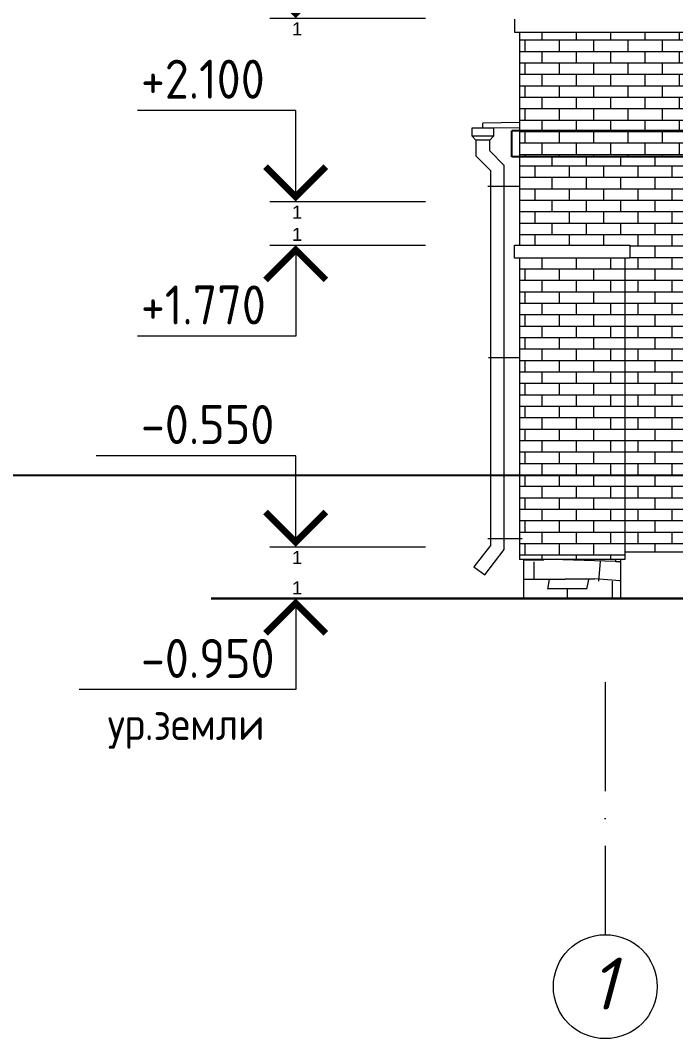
# Model space of a CAD drawing. Header units: millimetres. Extents: x 854812 to 1164625, y 589925 to 823301.
# Drawn here: x 955940 to 960984, y 752310 to 760146 of the extents above; entities that cross this region are included whole.
import ezdxf
from ezdxf.enums import TextEntityAlignment as Align

# ---------------------------------------------------------------- set-up
doc = ezdxf.new("R2010")
doc.units = ezdxf.units.MM
doc.linetypes.add('ACAD_ISO10W100', pattern=[18, 12, -3, 0, -3])
doc.linetypes.add('JIS_08_15', pattern=[17.25, 15, -0.75, 0.75, -0.75])
doc.layers.get('Defpoints').update_dxf_attribs({"color": 40})
for name, color, linetype, lineweight in [('АР_Текст_отметки высот', 95, 'Continuous', 9), ('АР_Штрих_материалы', 27, 'Continuous', 9), ('оси', 50, 'JIS_08_15', 9), ('стены', 172, 'Continuous', 30), ('текст', 7, 'Continuous', 13), ('УКАЗАТЕЛЬ', 6, 'Continuous', 13), ('ФАСАД', 7, 'Continuous', 13), ('штриховка', 8, 'Continuous', 9)]:
    doc.layers.add(name, color=color, linetype=linetype, lineweight=lineweight)
doc.styles.add('GOST 2.304', font='isocpeur.ttf', dxfattribs={"width": 0.9})
doc.styles.add('Isocpeur', font='isocpeui.ttf')
doc.styles.get("Standard").update_dxf_attribs({"font": 'arial.ttf'})

# ---------------------------------------------------------------- blocks, each defined once
blk = doc.blocks.new('*U353')
at = {"color": 7, "linetype": 'Continuous', "lineweight": 15}
for p, q in [((-12, 0), (-10, 0)), ((-10, 0), (-10, -7)), ((-10, 0), (0, 0)), ((-10, -7), (-26.676, -7))]:
    blk.add_line(p, q, dxfattribs=at)
at = {"color": 7, "linetype": 'Continuous', "lineweight": 15, "const_width": 0.5}
blk.add_lwpolyline([(-7.675, -2.675), (-10, -0.35), (-12.325, -2.675)], dxfattribs=at)
at = {"color": 7, "linetype": 'Continuous', "lineweight": 15, "style": 'GOST 2.304', "width": 0.9, "flags": 8}
blk.add_attdef('+OTM', text='', height=3, rotation=360, dxfattribs=at).set_placement((-20.157, -7), align=Align.BOTTOM_LEFT)
at = {"color": 7, "linetype": 'Continuous', "lineweight": 15, "flags": 8}
blk.add_attdef('YRZ', text='', height=3, rotation=360, dxfattribs=at).set_placement((-21.032, -11.624), align=Align.BOTTOM_LEFT)
at = {"layer": 'Defpoints', "color": 5, "linetype": 'Continuous', "flags": 8}
blk.add_attdef('M', text='', height=1, rotation=360, dxfattribs=at).set_placement((-9.896, 1.33), align=Align.TOP_CENTER)
blk = doc.blocks.new('*U417')
at = {"color": 7, "linetype": 'Continuous', "lineweight": 15}
for p, q in [((-10, 7), (-25.36, 7)), ((-10, 0), (-10, 7)), ((-12, 0), (-10, 0)), ((-10, 0), (0, 0))]:
    blk.add_line(p, q, dxfattribs=at)
at = {"color": 7, "linetype": 'Continuous', "lineweight": 15, "const_width": 0.5}
blk.add_lwpolyline([(-7.675, 2.675), (-10, 0.35), (-12.325, 2.675)], dxfattribs=at)
at = {"color": 7, "linetype": 'Continuous', "lineweight": 15, "style": 'GOST 2.304', "width": 0.9, "flags": 8}
blk.add_attdef('+OTM', text='', height=3, rotation=360, dxfattribs=at).set_placement((-20.157, 7), align=Align.BOTTOM_LEFT)
at = {"layer": 'Defpoints', "color": 5, "linetype": 'Continuous', "flags": 8}
blk.add_attdef('M', text='', height=1, dxfattribs=at).set_placement((-9.896, -0.334), align=Align.TOP_CENTER)
blk = doc.blocks.new('*U423')
at = {"color": 7, "linetype": 'Continuous', "lineweight": 15}
for p, q in [((-10, 7), (-22.167, 7)), ((-10, 0), (-10, 7)), ((-12, 0), (-10, 0)), ((-10, 0), (0, 0))]:
    blk.add_line(p, q, dxfattribs=at)
at = {"color": 7, "linetype": 'Continuous', "lineweight": 15, "const_width": 0.5}
blk.add_lwpolyline([(-7.675, 2.675), (-10, 0.35), (-12.325, 2.675)], dxfattribs=at)
at = {"color": 7, "linetype": 'Continuous', "lineweight": 15, "style": 'GOST 2.304', "width": 0.9, "flags": 8}
blk.add_attdef('+OTM', text='', height=3, rotation=360, dxfattribs=at).set_placement((-20.157, 7), align=Align.BOTTOM_LEFT)
at = {"layer": 'Defpoints', "color": 5, "linetype": 'Continuous', "flags": 8}
blk.add_attdef('M', text='', height=1, dxfattribs=at).set_placement((-9.896, -0.334), align=Align.TOP_CENTER)
blk = doc.blocks.new('*U427')
at = {"color": 7, "linetype": 'Continuous', "lineweight": 15}
for p, q in [((-12, 0), (-10, 0)), ((-10, 0), (-10, -7)), ((-10, 0), (0, 0)), ((-10, -7), (-22.167, -7))]:
    blk.add_line(p, q, dxfattribs=at)
at = {"color": 7, "linetype": 'Continuous', "lineweight": 15, "const_width": 0.5}
blk.add_lwpolyline([(-7.675, -2.675), (-10, -0.35), (-12.325, -2.675)], dxfattribs=at)
at = {"color": 7, "linetype": 'Continuous', "lineweight": 15, "style": 'GOST 2.304', "width": 0.9, "flags": 8}
blk.add_attdef('+OTM', text='', height=3, rotation=360, dxfattribs=at).set_placement((-20.157, -7), align=Align.BOTTOM_LEFT)
at = {"layer": 'Defpoints', "color": 5, "linetype": 'Continuous', "flags": 8}
blk.add_attdef('M', text='', height=1, rotation=360, dxfattribs=at).set_placement((-9.896, 1.33), align=Align.TOP_CENTER)

msp = doc.modelspace()

# ---------------------------------------------------------------- hatches: boundary and pattern name
at = {"layer": 'АР_Штрих_материалы', "lineweight": 13, "ltscale": 100, "true_color": 0x080808}
h = msp.add_hatch(dxfattribs=at)
h.set_pattern_fill('AR-BRSTD', color=18, scale=1.3, style=0)
h.paths.add_polyline_path([(964632.9, 759296), (959782.6, 759296), (959782.6, 759096), (964632.9, 759096)])
h.paths.add_polyline_path([(964632.9, 760056), (959782.6, 760056), (959782.6, 759296), (964632.9, 759296)])
h = msp.add_hatch(dxfattribs=at)
h.set_pattern_fill('AR-BRSTD', color=18, scale=1.3, style=0)
h.set_pattern_definition([(0, (1000.915, 0), (0, 88.06434), []), (90, (1000.92, 0), (-132.08, 88.06434), [88.06434, -88.06434])])
h.paths.add_polyline_path([(964632.9, 759096), (963406.1, 759096), (963406.9, 758746), (964112.5, 758746), (964112.5, 756096), (963852.5, 756096), (963412.9, 756096), (963413, 756056), (964662.9, 756056), (964662.9, 756496), (964632.9, 756496)])
h.paths.add_polyline_path([(963406.1, 759096), (962597.6, 759096), (962598.4, 758746), (963406.9, 758746)])
h.paths.add_polyline_path([(962597.6, 759096), (961882.1, 759096), (961882.8, 758746), (962598.4, 758746)])
h.paths.add_polyline_path([(961882.1, 759096), (959782.6, 759096), (959782.6, 758416), (960632.5, 758416), (960632.5, 758316), (960592.5, 758316), (960592.5, 756056), (961888.9, 756056), (961888.9, 756096), (961112.5, 756096), (961112.5, 758746), (961882.8, 758746)])
h.paths.add_polyline_path([(962604.4, 756096), (961888.9, 756096), (961888.9, 756056), (962604.5, 756056)])
h.paths.add_polyline_path([(963412.9, 756096), (962604.4, 756096), (962604.5, 756056), (963413, 756056)])
h = msp.add_hatch(dxfattribs=at)
h.set_pattern_fill('AR-BRSTD', color=18, scale=1.3, style=0)
h.paths.add_polyline_path([(959782.6, 758316), (959782.6, 755996), (960592.5, 755996), (960592.5, 758316)])
at = {"layer": 'штриховка', "lineweight": 20, "true_color": 0x000000, "transparency": 33554687}
h = msp.add_hatch(dxfattribs=at)
h.set_pattern_fill('STNSQR', color=18, scale=1500, pattern_type=2)
h.set_pattern_definition([(3.3665, (330549.08, 1240070.01), (23999.998983, 1500.016445), [255.441, -25288.6395]), (90, (330804.1, 1240070), (-1500, 1500), [120, -1380]), (0, (330804.1, 1240070), (1500, 1500), [435, -1065]), (270, (331239.1, 1240190), (1500, -1500), [135, -1365]), (0, (331239.1, 1240055), (1500, 1500), [465, -1035]), (97.125, (331704.08, 1240055.01), (-1499.997423, 10500.00057), [120.9345, -11972.4525]), (275.1944, (330879.08, 1240070.01), (1499.992837, -15000.001005), [165.681, -16402.3605]), (177.5104, (330894.08, 1239905.01), (-1499.999748, 0.0015583), [345.3255, -34187.268]), (274.3987, (330744.08, 1239905.01), (1499.997534, -17999.999712), [195.576, -19362.0315]), (180, (330744.1, 1239740), (-1500, -1500), [195, -1305]), (1.9092, (330759.08, 1239710.013), (43499.9985474, 1500.0363616), [450.2505, -44574.7425]), (90, (331209.1, 1239725), (-1500, 1500), [180, -1320]), (180, (331209.1, 1239905), (-1500, -1500), [315, -1185]), (0, (331209.1, 1239905), (1500, 1500), [135, -1365]), (95.7106, (331344.08, 1239905.01), (-1500.001972, 13499.999135), [150.7485, -14924.0655]), (358.5312, (331209.08, 1239755.013), (1499.9993692, 0.0006339), [585.192, -57934.035]), (94.7636, (331794.08, 1239740.01), (-1499.987299, 16500.00142), [180.624, -17881.7685]), (181.9749, (331779.08, 1239920.013), (-42000.0005183, -1499.974642), [435.258, -43090.596]), (357.5104, (331704.08, 1240085.01), (1499.999748, -0.0015583), [345.3255, -34187.268]), (95.7106, (331779.08, 1239920.01), (-1500.001972, 13499.999135), [150.7485, -14924.0655]), (0, (331794.1, 1239845), (1500, 1500), [255, -1245]), (93.8141, (332049.08, 1239845.01), (-1500.009186, 20999.999012), [225.4995, -22324.4445]), (0, (330549.1, 1239575), (1500, 1500), [15, -1485]), (90, (330564.1, 1239575), (-1500, 1500), [165, -1335]), (270, (330849.1, 1239710), (1500, -1500), [255, -1245]), (0, (330564.1, 1239575), (1500, 1500), [285, -1215]), (274.7636, (331374.08, 1239740.01), (1499.987299, -16500.00142), [180.624, -17881.7685]), (178.4089, (331389.08, 1239590.013), (-1499.9993665, -0.000971), [540.2085, -53480.6205]), (1.302, (331389.082, 1239560.013), (64499.9982742, 1500.052659), [660.171, -65356.8735]), (276.3402, (331329.08, 1239590.01), (1500.00237, -11999.999104), [135.831, -13447.2465]), (278.1301, (331584.08, 1239560.01), (1499.999034, -8999.999665), [106.0665, -10500.5355]), (270, (331809.1, 1239575), (1500, -1500), [135, -1365]), (0, (332049.1, 1239920), (1500, 1500), [0, -1500]), (0, (332049.1, 1240010), (1500, 1500), [0, -1500]), (0, (331794.1, 1239740), (1500, 1500), [255, -1245]), (0, (332049.1, 1239890), (1500, 1500), [0, -1500]), (358.2643, (330849.08, 1239470.013), (1499.9997257, -6.16e-05), [495.2265, -49027.4955]), (0, (331344.1, 1239455), (1500, 1500), [255, -1245]), (355.9144, (331599.08, 1239455.01), (1500.000444, 0.000332), [210.5355, -20842.968]), (0, (331809.1, 1239455), (1500, 1500), [240, -1260]), (180, (330849.1, 1239455), (-1500, -1500), [300, -1200]), (90, (331464.1, 1240490), (-1500, 1500), [165, -1335]), (90, (331314.1, 1240580), (-1500, 1500), [75, -1425]), (95.1944, (330894.08, 1240475.01), (-1499.992837, 15000.001005), [165.681, -16402.3605]), (90, (332019.1, 1240475), (-1500, 1500), [180, -1320]), (181.6366, (331074.08, 1240340.013), (-50999.9998187, -1500.020787), [525.2145, -51996.21]), (183.3665, (331269.08, 1240190.01), (-23999.998983, -1500.016445), [255.441, -25288.6395]), (2.0454, (330894.08, 1240565.013), (40500.0008, 1499.994725), [420.2685, -41606.5095]), (0, (330894.1, 1240490), (1500, 1500), [570, -930]), (182.4896, (331989.08, 1240190.01), (-32999.9992196, -1500.026798), [345.3255, -34187.268]), (180, (331854.1, 1240340), (-1500, -1500), [225, -1275]), (178.4518, (332019.08, 1240475.013), (-1500.0000386, 0.0013506), [555.2025, -54965.064]), (180, (332049.1, 1240190), (-1500, -1500), [60, -1440]), (175.6013, (332049.08, 1240325.01), (-1499.999216, 0.00055), [195.576, -19362.0315]), (180, (332049.1, 1240475), (-1500, -1500), [30, -1470]), (270, (331989.1, 1240325), (1500, -1500), [135, -1365]), (84.2894, (331884.08, 1240325.01), (-0.000268, 1499.999758), [150.7485, -14924.0655]), (177.7094, (331644.08, 1240175.013), (-1500.0000596, -0.000203), [375.3, -37154.688]), (0, (331074.1, 1240340), (1500, 1500), [555, -945]), (270, (331644.1, 1240265), (1500, -1500), [90, -1410]), (180, (331794.1, 1240265), (-1500, -1500), [300, -1200]), (258.6901, (331809.08, 1240340), (0.00056, -1500.00044), [76.485, -7572.0435]), (78.6901, (331494.08, 1240265), (-0.00056, 1500.00044), [76.485, -7572.0435]), (270, (331269.1, 1240340), (1500, -1500), [150, -1350]), (90, (331389.1, 1240340), (-1500, 1500), [135, -1365]), (275.7106, (331059.08, 1240490.01), (1500.001972, -13499.999135), [150.7485, -14924.0655]), (178.1524, (331014.08, 1240175.013), (-1499.9998144, 0.0001665), [465.2415, -46058.946]), (0, (330549.1, 1240475), (1500, 1500), [345, -1155]), (270, (331014.1, 1240340), (1500, -1500), [165, -1335]), (96.3402, (331029.08, 1240655.01), (-1500.00237, 11999.999104), [135.831, -13447.2465]), (5.7106, (330879.08, 1240640.01), (13499.999135, 1500.001972), [150.7485, -14924.0655]), (0, (330969.1, 1240925), (1500, 1500), [510, -990]), (183.3665, (332019.08, 1240655.01), (-23999.998983, -1500.016445), [255.441, -25288.6395]), (180, (332019.1, 1240580), (-1500, -1500), [255, -1245]), (180, (332049.1, 1240805), (-1500, -1500), [315, -1185]), (0, (332019.1, 1240655), (1500, 1500), [30, -1470]), (357.7974, (331374.08, 1240760.013), (1499.999731, -0.000221), [390.288, -38638.5465]), (180, (331464.1, 1240655), (-1500, -1500), [435, -1065]), (182.8624, (331764.08, 1240625.01), (-28500.000025, -1499.99797), [300.375, -29737.1025]), (90, (331764.1, 1240580), (-1500, 1500), [225, -1275]), (90, (331734.1, 1240805), (-1500, 1500), [120, -1380]), (266.8202, (331389.08, 1240925.01), (0.0007885, -1499.999469), [270.417, -26771.2185]), (177.3974, (330879.08, 1240640.01), (-1500.000712, 0.000513), [330.3405, -32703.732]), (2.2906, (330549.08, 1240805.013), (36000.0001938, 1499.9936297), [375.3, -37154.688]), (270, (330924.1, 1240925), (1500, -1500), [135, -1365]), (275.7106, (330549.08, 1240805.01), (1500.001972, -13499.999135), [150.7485, -14924.0655]), (0, (330924.1, 1240790), (1500, 1500), [450, -1050]), (270, (330924.1, 1239455), (1500, -1500), [30, -1470]), (270, (331389.1, 1239455), (1500, -1500), [30, -1470]), (90, (331734.1, 1239425), (-1500, 1500), [30, -1470])])
h.paths.add_polyline_path([(960562.3, 755696), (960562.3, 755996), (959812.6, 755996), (959812.6, 755696)])

# ---------------------------------------------------------------- linework, layer by layer
at = {"layer": 'Defpoints', "ltscale": 0.1}
for p, q in [((964632.9, 759296, 0), (959722.6, 759296, 0)), ((959722.6, 759096, 0), (959722.6, 759296, 0)), ((964632.9, 759096, 0), (959722.6, 759096, 0)), ((901206.4, 756646, 0), (1117696.6, 756646, 0))]:
    msp.add_line(p, q, dxfattribs=at)
at = {"layer": 'оси', "color": 7, "linetype": 'ACAD_ISO10W100', "ltscale": 70}
msp.add_line((960442.3, 755053.9, 0), (960442.5, 753110.3, 0), dxfattribs=at)
at = {"layer": 'стены', "color": 7, "ltscale": 0.1}
msp.add_line((957407.8, 755696, 0), (979447.3, 755696, 0), dxfattribs=at)
at = {"layer": 'текст', "color": 7}
msp.add_circle((960442.5, 752710.3, 0), 400, dxfattribs=at)
at = {"layer": 'УКАЗАТЕЛЬ', "color": 7, "ltscale": 0.1}
msp.add_line((960592.5, 756056), (960592.5, 755996), dxfattribs=at)
at = {"layer": 'ФАСАД', "color": 7, "ltscale": 0.1}
for p, q in [((959742.5, 760156, 0), (959742.5, 760056, 0)), ((959742.5, 760056, 0), (964632.9, 760056, 0)), ((959782.6, 760056, 0), (959782.6, 758416, 0)), ((959782.6, 758316, 0), (959782.6, 755996, 0)), ((960592.5, 758316), (960592.5, 755996)), ((960592.5, 755996, 0), (959782.6, 755996, 0)), ((959812.6, 755996, 0), (959812.6, 755696, 0)), ((960562.3, 755696, 0), (960562.3, 755996, 0)), ((960592.5, 756056), (964662.9, 756056))]:
    msp.add_line(p, q, dxfattribs=at)
at = {"layer": 'ФАСАД', "color": 7}
for p, q in [((959782.6, 759360.1, 0), (959499.8, 759355.8, 0)), ((959499.8, 759317.8, 0), (959499.8, 759355.8, 0)), ((959782.6, 759320.1, 0), (959582.6, 759317.1, 0)), ((959446.9, 759225.2, 0), (959417.1, 759255, 0)), ((959538.8, 758870.5, 0), (959782.6, 758870.5, 0)), ((959542.2, 757552.8, 0), (959786, 757552.8, 0)), ((959538.8, 756158.6, 0), (959802.6, 756158.6, 0))]:
    msp.add_line(p, q, dxfattribs=at)
at = {"layer": 'ФАСАД', "color": 7, "elevation": 0}
for points in [[(959582.6, 759255), (959417.1, 759255), (959417.1, 759317.8), (959582.6, 759317.8), (959582.6, 759255), (959552.8, 759225.2), (959446.9, 759225.2), (959446.9, 759102.3), (959558.2, 758991)], [(959664.1, 759030.4), (959552.8, 759141.8), (959552.8, 759225.2)]]:
    msp.add_lwpolyline(points, dxfattribs=at)
at = {"layer": 'ФАСАД', "color": 7, "ltscale": 0.4, "elevation": 0}
msp.add_lwpolyline([(959558.2, 758991), (959558.2, 756105.6), (959431.6, 755939.9), (959514.3, 755879.2), (959664.1, 756075.2), (959664.1, 759030.4)], dxfattribs=at)
at = {"layer": 'ФАСАД', "color": 7, "ltscale": 0.1}
msp.add_lwpolyline([(960632.5, 758416), (960632.5, 758316), (959742.5, 758316), (959742.5, 758416), (960632.5, 758416)], dxfattribs=at)

# ---------------------------------------------------------------- block references
at = {"layer": 'АР_Текст_отметки высот', "color": 7}
ref = msp.add_blockref('*U423', (959059.4, 760163.3, 0), dxfattribs=dict(at, xscale=100, yscale=100, zscale=100))
ref.add_attrib('+OTM', '+3.510', dxfattribs={"layer": '0', "color": 7, "linetype": 'Continuous', "lineweight": 15, "height": 300, "style": 'GOST 2.304', "width": 0.9, "flags": 8}).set_placement((956868.2, 760863.3, 0), align=Align.BOTTOM_LEFT)
ref.add_attrib('M', '1', dxfattribs={"layer": 'Defpoints', "color": 5, "linetype": 'Continuous', "height": 100, "flags": 8}).set_placement((958069.9, 760130, 0), align=Align.TOP_CENTER)
ref = msp.add_blockref('*U423', (959059.4, 758753.3, 0), dxfattribs=dict(at, xscale=100, yscale=100, zscale=100))
ref.add_attrib('+OTM', '+2.100', dxfattribs={"layer": '0', "color": 7, "linetype": 'Continuous', "lineweight": 15, "height": 300, "style": 'GOST 2.304', "width": 0.9, "flags": 8}).set_placement((956868.2, 759453.3, 0), align=Align.BOTTOM_LEFT)
ref.add_attrib('M', '1', dxfattribs={"layer": 'Defpoints', "color": 5, "linetype": 'Continuous', "height": 100, "flags": 8}).set_placement((958069.9, 758720, 0), align=Align.TOP_CENTER)
ref = msp.add_blockref('*U427', (959059.4, 758416), dxfattribs=dict(at, xscale=100, yscale=100, zscale=100))
ref.add_attrib('+OTM', '+1.770', dxfattribs={"layer": '0', "color": 7, "linetype": 'Continuous', "lineweight": 15, "height": 300, "style": 'GOST 2.304', "width": 0.9, "flags": 8}).set_placement((956868.2, 757716), align=Align.BOTTOM_LEFT)
ref.add_attrib('M', '1', dxfattribs={"layer": 'Defpoints', "color": 5, "linetype": 'Continuous', "height": 100, "flags": 8}).set_placement((958069.9, 758548.9), align=Align.TOP_CENTER)
ref = msp.add_blockref('*U417', (959059.4, 756096, 0), dxfattribs=dict(at, xscale=100, yscale=100, zscale=100))
ref.add_attrib('+OTM', '-0.550', dxfattribs={"layer": '0', "color": 7, "linetype": 'Continuous', "lineweight": 15, "height": 300, "rotation": 360, "style": 'GOST 2.304', "width": 0.9, "flags": 8}).set_placement((956868.2, 756796, 0), align=Align.BOTTOM_LEFT)
ref.add_attrib('M', '1', dxfattribs={"layer": 'Defpoints', "color": 5, "linetype": 'Continuous', "height": 100, "rotation": 360, "flags": 8}).set_placement((958069.9, 756062.6, 0), align=Align.TOP_CENTER)
ref = msp.add_blockref('*U353', (959059.4, 755696, 0), dxfattribs=dict(at, xscale=100, yscale=100, zscale=100))
ref.add_attrib('+OTM', '-0.950', dxfattribs={"layer": '0', "color": 7, "linetype": 'Continuous', "lineweight": 15, "height": 300, "rotation": 360, "style": 'GOST 2.304', "width": 0.9, "flags": 8}).set_placement((956868.2, 754996, 0), align=Align.BOTTOM_LEFT)
ref.add_attrib('YRZ', 'ур.земли', dxfattribs={"layer": '0', "color": 7, "linetype": 'Continuous', "lineweight": 15, "height": 250, "rotation": 360, "style": 'GOST 2.304', "width": 0.9, "flags": 8}).set_placement((956612.9, 754533.5, 0), align=Align.BOTTOM_LEFT)
ref.add_attrib('M', '1', dxfattribs={"layer": 'Defpoints', "color": 5, "linetype": 'Continuous', "height": 100, "rotation": 360, "flags": 8}).set_placement((958069.9, 755828.9, 0), align=Align.TOP_CENTER)

# ---------------------------------------------------------------- texts
at = {"layer": 'текст', "color": 7, "style": 'Isocpeur'}
msp.add_text('1', height=400, dxfattribs=at).set_placement((960422.9, 752533.9, 0), align=Align.CENTER)

doc.saveas('drawing.dxf')
